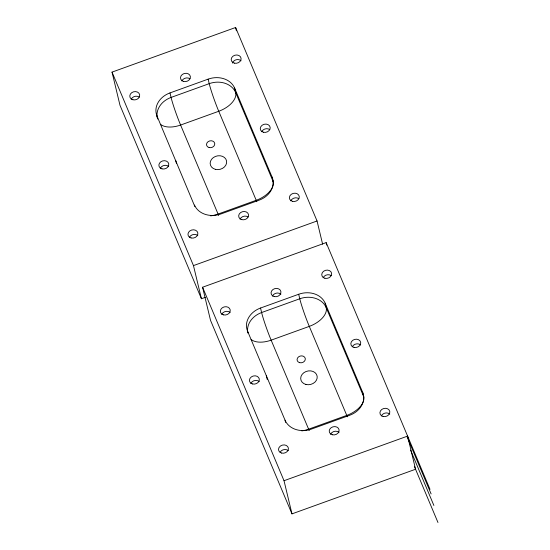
<?xml version="1.0" encoding="UTF-8"?>
<svg xmlns="http://www.w3.org/2000/svg" width="550" height="550" viewBox="0 0 550 550"><rect width="100%" height="100%" fill="white"/><g stroke="black" fill="none" stroke-linecap="round" stroke-linejoin="round"><path stroke-width="0.82" d="M205.466 297.296L201.431 298.753L119.983 105.27L112.028 72.119L235.606 27.5L317.054 220.983L322.623 244.193M157.74 119.054L157.018 116.043A21.017 17.297 -13.5 0 1 169.991 92.916L208.134 79.145A21.017 17.297 -13.5 0 1 234.589 88.041L272.058 177.059L273.144 181.569A21.017 17.297 -13.5 0 1 273.618 182.875M201.431 298.753L193.469 265.602L317.054 220.983M291.974 513.872L284.02 480.714L407.605 436.095L415.559 469.253L291.974 513.872L210.533 320.389L202.572 287.231L326.157 242.612L430.018 489.342M247.933 332.661L247.569 331.155A21.017 17.297 -13.5 0 1 260.542 308.028L298.684 294.257A21.017 17.297 -13.5 0 1 325.132 303.153L362.608 392.171L363.688 396.681A21.017 17.297 -13.5 0 1 363.839 397.052M407.151 437.009L431.118 493.948M410.582 450.106L433.881 505.464M414.342 466.352L437.972 522.5M157.018 116.043L194.851 206.566M247.569 331.155L285.038 420.172L285.581 422.428M112.028 72.119L193.469 265.602M202.572 287.231L284.02 480.714M326.157 242.612L326.755 245.101M325.132 303.153L326.219 307.663L363.688 396.681A21.017 11.825 -22.8 0 1 346.768 415.401L308.619 429.179A21.017 11.825 -22.8 0 1 301.806 430.897M235.606 27.5L236.404 30.814M298.684 294.257L299.771 298.767A21.017 1.602 70.1 0 0 309.293 326.384L346.768 415.401A21.017 1.602 70.1 0 0 347.359 416.797M234.589 88.041L235.668 92.551L273.144 181.569A21.017 11.825 -22.8 0 1 256.218 200.289L218.068 214.06A21.017 11.825 -22.8 0 1 210.623 215.868M208.134 79.145L209.22 83.655A21.017 1.602 70.1 0 0 218.749 111.272L256.218 200.289A21.017 1.602 70.1 0 0 256.809 201.685M260.542 308.028L261.621 312.538A21.017 1.602 70.1 0 0 271.15 340.161L308.619 429.179A21.017 1.602 70.1 0 0 309.217 430.567M266.303 375.664L267.211 379.424M169.991 92.916L171.078 97.426A21.017 1.602 70.1 0 0 180.599 125.042L218.068 214.06A21.017 1.602 70.1 0 0 218.666 215.456M175.752 160.552L176.481 163.563M330.626 434.28A5.005 4.118 -13.5 0 1 339.054 432.389M381.329 415.979A5.005 4.118 -13.5 0 1 389.757 414.088M280.122 452.176A5.005 4.118 -13.5 0 1 288.351 450.697M221.753 314.387A5.005 4.118 -13.5 0 1 230.175 312.496M323.153 277.778A5.005 4.118 -13.5 0 1 331.238 275.605M272.449 296.079A5.005 4.118 -13.5 0 1 280.878 294.188M352.241 346.878A5.005 4.118 -13.5 0 1 360.669 344.988M250.834 383.487A5.005 4.118 -13.5 0 1 259.263 381.597M251.061 339.439A21.017 11.825 -22.8 0 0 271.15 340.161L309.293 326.384A21.017 11.825 -22.8 0 0 326.219 307.663A21.017 17.297 -13.5 0 0 299.771 298.767L261.621 312.538A21.017 17.297 -13.5 0 0 247.83 333.025M362.608 392.171A21.017 17.297 -13.5 0 1 349.635 415.298L311.493 429.069A21.017 17.297 -13.5 0 1 285.038 420.172M160.511 124.328A21.017 11.825 -22.8 0 0 180.599 125.042L218.749 111.272A21.017 11.825 -22.8 0 0 235.668 92.551A21.017 17.297 -13.5 0 0 209.22 83.655L171.078 97.426A21.017 17.297 -13.5 0 0 157.204 117.521M272.058 177.059A21.017 17.297 -13.5 0 1 259.084 200.186L220.942 213.957A21.017 17.297 -13.5 0 1 194.494 205.061M160.291 168.369A5.005 4.118 -13.5 0 1 168.713 166.478M261.69 131.766A5.005 4.118 -13.5 0 1 269.775 129.594M181.906 80.967A5.005 4.118 -13.5 0 1 189.991 78.801M232.451 63.085A5.005 4.118 -13.5 0 1 236.136 59.785A5.005 4.118 -13.5 0 1 241.031 60.775M131.203 99.268A5.005 4.118 -13.5 0 1 139.287 97.103M189.372 237.469A5.005 4.118 -13.5 0 1 197.801 235.579M290.778 200.867A5.005 4.118 -13.5 0 1 298.863 198.694M240.075 219.168A5.005 4.118 -13.5 0 1 248.16 217.002M299.674 362.67A4.173 3.431 -13.5 0 0 305.284 358.531A4.173 3.431 -13.5 0 0 298.629 356.819A4.173 3.431 -13.5 0 0 299.674 362.67M305.91 384.45A8.339 6.868 -13.5 0 0 317.137 376.159A8.339 6.868 -13.5 0 0 303.82 372.735A8.339 6.868 -13.5 0 0 305.91 384.45M252.56 383.969A5.005 4.118 -13.5 0 0 259.291 378.998A5.005 4.118 -13.5 0 0 251.309 376.942A5.005 4.118 -13.5 0 0 252.56 383.969M353.966 347.359A5.005 4.118 -13.5 0 0 360.697 342.389A5.005 4.118 -13.5 0 0 352.708 340.333A5.005 4.118 -13.5 0 0 353.966 347.359M274.175 296.56A5.005 4.118 -13.5 0 0 280.906 291.589A5.005 4.118 -13.5 0 0 272.924 289.534A5.005 4.118 -13.5 0 0 274.175 296.56M324.878 278.259A5.005 4.118 -13.5 0 0 331.609 273.288A5.005 4.118 -13.5 0 0 323.62 271.232A5.005 4.118 -13.5 0 0 324.878 278.259M223.472 314.868A5.005 4.118 -13.5 0 0 230.209 309.897A5.005 4.118 -13.5 0 0 222.221 307.842A5.005 4.118 -13.5 0 0 223.472 314.868M281.648 453.069A5.005 4.118 -13.5 0 0 288.379 448.099A5.005 4.118 -13.5 0 0 280.39 446.043A5.005 4.118 -13.5 0 0 281.648 453.069M383.047 416.46A5.005 4.118 -13.5 0 0 389.785 411.489A5.005 4.118 -13.5 0 0 381.796 409.434A5.005 4.118 -13.5 0 0 383.047 416.46M332.351 434.761A5.005 4.118 -13.5 0 0 339.082 429.791A5.005 4.118 -13.5 0 0 331.093 427.735A5.005 4.118 -13.5 0 0 332.351 434.761M162.009 168.857A5.005 4.118 -13.5 0 0 168.747 163.879A5.005 4.118 -13.5 0 0 160.758 161.824A5.005 4.118 -13.5 0 0 162.009 168.857M263.416 132.248A5.005 4.118 -13.5 0 0 270.146 127.277A5.005 4.118 -13.5 0 0 262.157 125.221A5.005 4.118 -13.5 0 0 263.416 132.248M183.624 81.448A5.005 4.118 -13.5 0 0 190.362 76.477A5.005 4.118 -13.5 0 0 182.373 74.422A5.005 4.118 -13.5 0 0 183.624 81.448M234.327 63.147A5.005 4.118 -13.5 0 0 241.058 58.176A5.005 4.118 -13.5 0 0 233.076 56.121A5.005 4.118 -13.5 0 0 234.327 63.147M132.921 99.756A5.005 4.118 -13.5 0 0 139.659 94.779A5.005 4.118 -13.5 0 0 131.67 92.723A5.005 4.118 -13.5 0 0 132.921 99.756M191.097 237.958A5.005 4.118 -13.5 0 0 197.828 232.98A5.005 4.118 -13.5 0 0 189.846 230.924A5.005 4.118 -13.5 0 0 191.097 237.958M292.504 201.348A5.005 4.118 -13.5 0 0 299.234 196.371A5.005 4.118 -13.5 0 0 291.246 194.322A5.005 4.118 -13.5 0 0 292.504 201.348M241.801 219.649A5.005 4.118 -13.5 0 0 248.531 214.679A5.005 4.118 -13.5 0 0 240.542 212.623A5.005 4.118 -13.5 0 0 241.801 219.649M209.124 147.558A4.173 3.431 -13.5 0 0 214.734 143.419A4.173 3.431 -13.5 0 0 208.079 141.701A4.173 3.431 -13.5 0 0 209.124 147.558M215.366 169.331A8.339 6.868 -13.5 0 0 226.586 161.047A8.339 6.868 -13.5 0 0 213.276 157.623A8.339 6.868 -13.5 0 0 215.366 169.331"/></g></svg>
